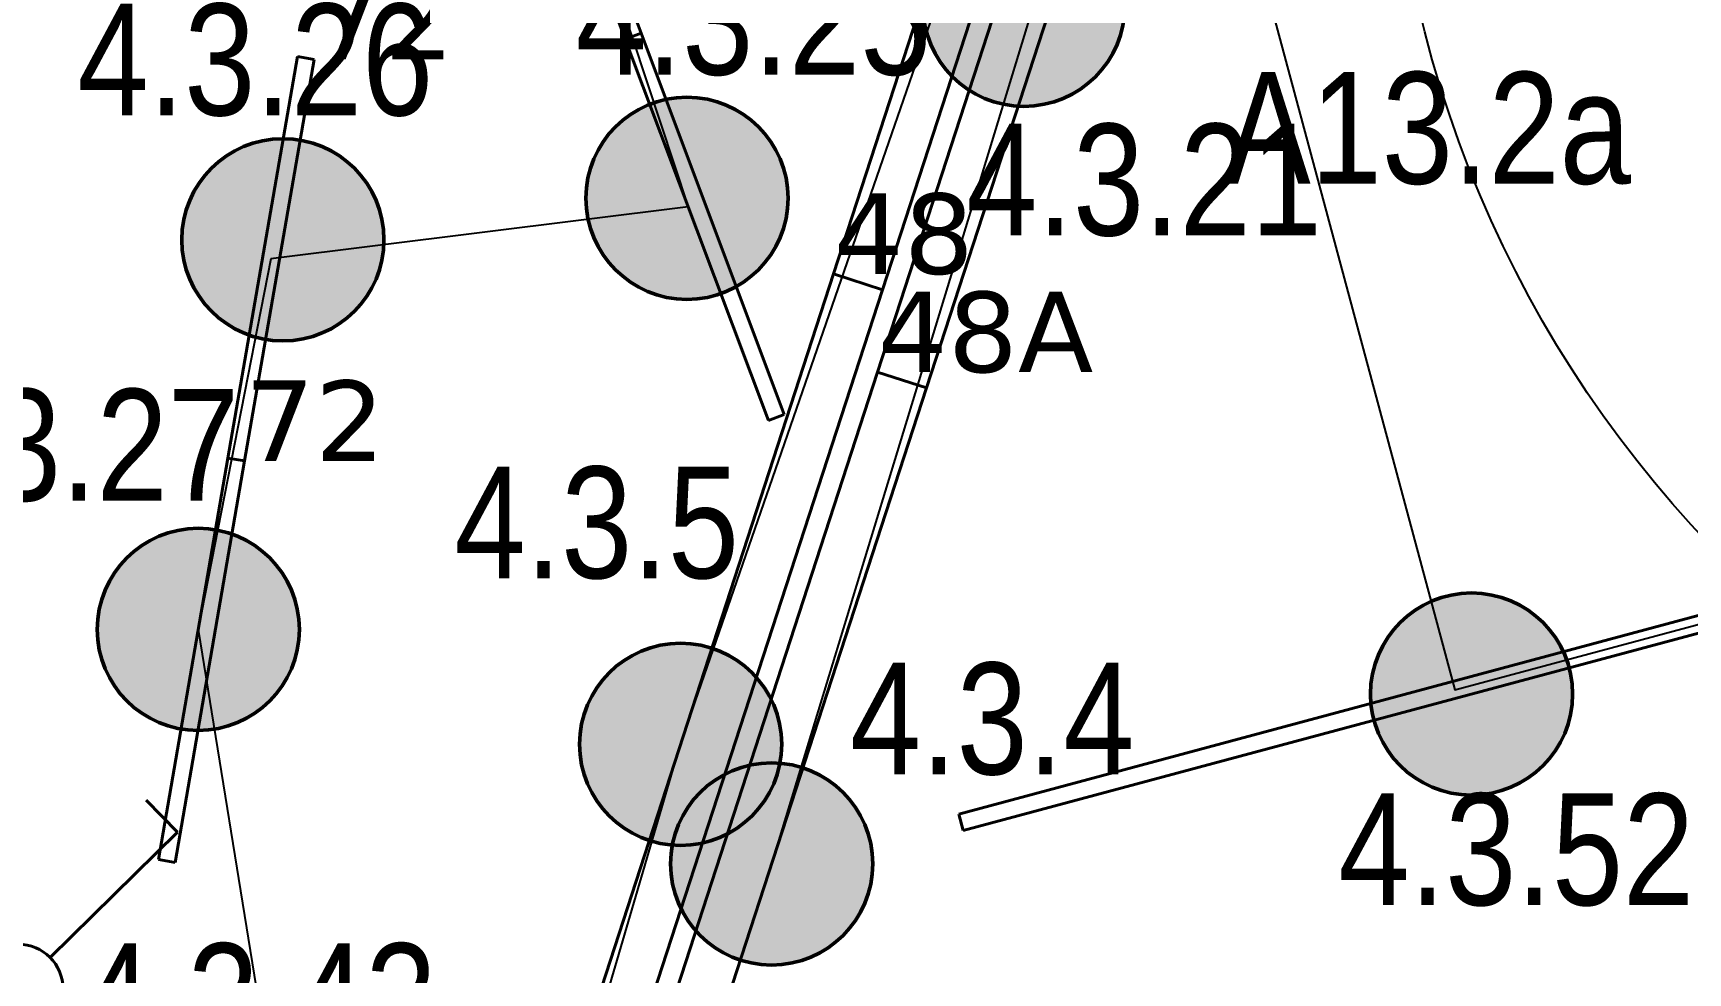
# Model space of a CAD drawing. Header units: millimetres. Extents: x -243740 to 150609, y -473655 to -165121.
# Drawn here: x -112734 to -109030, y -393123 to -391019 of the extents above; entities that cross this region are included whole.
import ezdxf
from ezdxf.enums import TextEntityAlignment as Align

# ---------------------------------------------------------------- set-up
doc = ezdxf.new("R2010")
doc.units = ezdxf.units.MM
doc.layers.add('_Гр.ЩД-1А.5.9.I2.7', color=6, linetype='Continuous')
for name, color, linetype, lineweight in [('_освещение_dali', 3, 'Continuous', 50), ('DLX_FL2_LUM 1', 5, 'Continuous', 40), ('DLX_FL2_LUM 18', 5, 'Continuous', 40), ('DLX_FL2_LUM 24', 5, 'Continuous', 40), ('Аварийное_овещение', 1, 'Continuous', 30), ('ЭТО быт', 5, 'Continuous', 40)]:
    doc.layers.add(name, color=color, linetype=linetype, lineweight=lineweight)
doc.layers.add('DLX_FL2_LUM 19', color=7, linetype='Continuous', lineweight=40, true_color=0xf92306)
doc.styles.add('Arial Narrow_6', font='ARIALN.TTF', dxfattribs={"height": 193.245432})
doc.styles.get("Standard").update_dxf_attribs({"font": 'ARIALN.TTF'})
doc.styles.add('TableTextStyle', font='')
doc.styles.get('TableTextStyle').set_extended_font_data('VERDANA.TTF')
doc.linetypes.add('Truba', pattern='A,3e-05,[4,MSH_7,S=1,R=0,X=0,Y=0],-3.022072', length=3.022102)

# ---------------------------------------------------------------- blocks, each defined once
blk = doc.blocks.new('Vkl-02')
for p, q in [((0.5, 0.866), (2.5, 4.33)), ((2.5, 4.33), (3.366, 3.83))]:
    blk.add_line(p, q)
blk.add_circle((0, 0), 1)
blk = doc.blocks.new('A$Caabd1818')
at = {"layer": 'DLX_FL2_LUM 1'}
for points in [[(-115378.4, 6489.2, 0), (-115698.7, 7343.1, 0)], [(-115698.7, 7343.1, 0), (-115378.4, 6489.2, 0)], [(-115698.7, 7343.1, 0), (-115378.4, 6489.2, 0)], [(-115378.4, 6489.2, 0), (-115698.7, 7343.1, 0)], [(-115663.2, 7356.5, 0), (-115342.8, 6502.6, 0)], [(-115342.8, 6502.6, 0), (-115663.2, 7356.5, 0)], [(-115342.8, 6502.6, 0), (-115663.2, 7356.5, 0)], [(-115663.2, 7356.5, 0), (-115342.8, 6502.6, 0)], [(-115342.8, 6502.6, 0), (-115378.4, 6489.2, 0)], [(-115378.4, 6489.2, 0), (-115342.8, 6502.6, 0)], [(-115378.4, 6489.2, 0), (-115342.8, 6502.6, 0)], [(-115342.8, 6502.6, 0), (-115378.4, 6489.2, 0)], [(-115378.4, 6489.2, 0), (-115342.8, 6502.6, 0)], [(-115342.8, 6502.6, 0), (-115378.4, 6489.2, 0)], [(-115342.8, 6502.6, 0), (-115378.4, 6489.2, 0)], [(-115378.4, 6489.2, 0), (-115342.8, 6502.6, 0)], [(-115378.4, 6489.2, 0), (-115378.4, 6489.2, 0)], [(-115378.4, 6489.2, 0), (-115378.4, 6489.2, 0)], [(-115058, 5635.4, 0), (-115378.4, 6489.2, 0)], [(-115378.4, 6489.2, 0), (-115378.4, 6489.2, 0)], [(-115378.4, 6489.2, 0), (-115058, 5635.4, 0)], [(-115378.4, 6489.2, 0), (-115378.4, 6489.2, 0)], [(-115378.4, 6489.2, 0), (-115058, 5635.4, 0)], [(-115058, 5635.4, 0), (-115378.4, 6489.2, 0)], [(-115342.8, 6502.6, 0), (-115342.8, 6502.6, 0)], [(-115342.8, 6502.6, 0), (-115342.8, 6502.6, 0)], [(-115342.8, 6502.6, 0), (-115342.8, 6502.6, 0)], [(-115342.8, 6502.6, 0), (-115022.4, 5648.7, 0)], [(-115022.4, 5648.7, 0), (-115342.8, 6502.6, 0)], [(-115342.8, 6502.6, 0), (-115342.8, 6502.6, 0)], [(-115022.4, 5648.7, 0), (-115342.8, 6502.6, 0)], [(-115342.8, 6502.6, 0), (-115022.4, 5648.7, 0)], [(-116267.9, 5551.5, 0), (-116112.4, 6450.1, 0)], [(-116112.4, 6450.1, 0), (-116267.9, 5551.5, 0)], [(-116112.4, 6450.1, 0), (-116267.9, 5551.5, 0)], [(-116267.9, 5551.5, 0), (-116112.4, 6450.1, 0)], [(-116112.4, 6450.1, 0), (-116112.4, 6450.1, 0)], [(-116112.4, 6450.1, 0), (-116075, 6443.6, 0)], [(-116075, 6443.6, 0), (-116112.4, 6450.1, 0)], [(-116112.4, 6450.1, 0), (-116112.4, 6450.1, 0)], [(-116075, 6443.6, 0), (-116112.4, 6450.1, 0)], [(-116112.4, 6450.1, 0), (-116075, 6443.6, 0)], [(-116075, 6443.6, 0), (-116230.4, 5545, 0)], [(-116230.4, 5545, 0), (-116075, 6443.6, 0)], [(-116230.4, 5545, 0), (-116075, 6443.6, 0)], [(-116075, 6443.6, 0), (-116230.4, 5545, 0)], [(-116075, 6443.6, 0), (-116075, 6443.6, 0)], [(-116075, 6443.6, 0), (-116075, 6443.6, 0)], [(-115022.4, 5648.7, 0), (-115058, 5635.4, 0)], [(-115058, 5635.4, 0), (-115022.4, 5648.7, 0)], [(-115058, 5635.4, 0), (-115022.4, 5648.7, 0)], [(-115022.4, 5648.7, 0), (-115058, 5635.4, 0)], [(-115058, 5635.4, 0), (-115058, 5635.4, 0)], [(-115058, 5635.4, 0), (-115058, 5635.4, 0)], [(-115022.4, 5648.7, 0), (-115022.4, 5648.7, 0)], [(-115022.4, 5648.7, 0), (-115022.4, 5648.7, 0)], [(-116423.3, 4652.8, 0), (-116267.9, 5551.4, 0)], [(-116267.9, 5551.4, 0), (-116423.3, 4652.8, 0)], [(-116267.9, 5551.4, 0), (-116423.3, 4652.8, 0)], [(-116423.3, 4652.8, 0), (-116267.9, 5551.4, 0)], [(-116230.4, 5545, 0), (-116385.9, 4646.3, 0)], [(-116385.9, 4646.3, 0), (-116230.4, 5545, 0)], [(-116385.9, 4646.3, 0), (-116230.4, 5545, 0)], [(-116230.4, 5545, 0), (-116385.9, 4646.3, 0)], [(-116267.9, 5551.5, 0), (-116267.9, 5551.5, 0)], [(-116230.4, 5545, 0), (-116267.9, 5551.5, 0)], [(-116267.9, 5551.5, 0), (-116267.9, 5551.5, 0)], [(-116267.9, 5551.5, 0), (-116230.4, 5545, 0)], [(-116267.9, 5551.5, 0), (-116230.4, 5545, 0)], [(-116230.4, 5545, 0), (-116267.9, 5551.5, 0)], [(-116267.9, 5551.4, 0), (-116267.9, 5551.4, 0)], [(-116267.9, 5551.4, 0), (-116230.4, 5545, 0)], [(-116230.4, 5545, 0), (-116267.9, 5551.4, 0)], [(-116267.9, 5551.4, 0), (-116267.9, 5551.4, 0)], [(-116230.4, 5545, 0), (-116267.9, 5551.4, 0)], [(-116267.9, 5551.4, 0), (-116230.4, 5545, 0)], [(-116230.4, 5545, 0), (-116230.4, 5545, 0)], [(-116230.4, 5545, 0), (-116230.4, 5545, 0)], [(-116230.4, 5545, 0), (-116230.4, 5545, 0)], [(-116230.4, 5545, 0), (-116230.4, 5545, 0)], [(-116423.3, 4652.8, 0), (-116423.3, 4652.8, 0)], [(-116385.9, 4646.3, 0), (-116423.3, 4652.8, 0)], [(-116423.3, 4652.8, 0), (-116423.3, 4652.8, 0)], [(-116423.3, 4652.8, 0), (-116385.9, 4646.3, 0)], [(-116423.3, 4652.8, 0), (-116385.9, 4646.3, 0)], [(-116385.9, 4646.3, 0), (-116423.3, 4652.8, 0)], [(-116385.9, 4646.3, 0), (-116385.9, 4646.3, 0)], [(-116385.9, 4646.3, 0), (-116385.9, 4646.3, 0)]]:
    blk.add_polyline3d(points, dxfattribs=at)
at = {"layer": 'DLX_FL2_LUM 18'}
for points in [[(-114911.9, 5963.7, 0), (-115517.7, 4101.7, 0)], [(-115517.7, 4101.7, 0), (-114911.9, 5963.7, 0)], [(-114911.9, 5963.7, 0), (-115517.7, 4101.7, 0)], [(-115517.7, 4101.7, 0), (-114911.9, 5963.7, 0)], [(-115408.3, 4066.2, 0), (-114802.6, 5928.1, 0)], [(-114802.6, 5928.1, 0), (-115408.3, 4066.2, 0)], [(-114802.6, 5928.1, 0), (-115408.3, 4066.2, 0)], [(-115408.3, 4066.2, 0), (-114802.6, 5928.1, 0)], [(-114802.6, 5928.1, 0), (-114911.9, 5963.7, 0)], [(-114911.9, 5963.7, 0), (-114802.6, 5928.1, 0)], [(-114911.9, 5963.7, 0), (-114911.9, 5963.7, 0)], [(-114911.9, 5963.7, 0), (-114802.6, 5928.1, 0)], [(-114802.6, 5928.1, 0), (-114911.9, 5963.7, 0)], [(-114911.9, 5963.7, 0), (-114911.9, 5963.7, 0)], [(-114802.6, 5928.1, 0), (-114802.6, 5928.1, 0)], [(-114802.6, 5928.1, 0), (-114802.6, 5928.1, 0)], [(-115419.2, 3882, 0), (-114813.5, 5743.9, 0)], [(-114813.5, 5743.9, 0), (-115419.2, 3882, 0)], [(-114813.5, 5743.9, 0), (-115419.2, 3882, 0)], [(-115419.2, 3882, 0), (-114813.5, 5743.9, 0)], [(-114813.5, 5743.9, 0), (-114704.1, 5708.3, 0)], [(-114704.1, 5708.3, 0), (-114813.5, 5743.9, 0)], [(-114704.1, 5708.3, 0), (-114813.5, 5743.9, 0)], [(-114813.5, 5743.9, 0), (-114813.5, 5743.9, 0)], [(-114813.5, 5743.9, 0), (-114704.1, 5708.3, 0)], [(-114813.5, 5743.9, 0), (-114813.5, 5743.9, 0)], [(-114704.1, 5708.3, 0), (-115309.9, 3846.4, 0)], [(-115309.9, 3846.4, 0), (-114704.1, 5708.3, 0)], [(-114704.1, 5708.3, 0), (-115309.9, 3846.4, 0)], [(-115309.9, 3846.4, 0), (-114704.1, 5708.3, 0)], [(-114704.1, 5708.3, 0), (-114704.1, 5708.3, 0)], [(-114704.1, 5708.3, 0), (-114704.1, 5708.3, 0)]]:
    blk.add_polyline3d(points, dxfattribs=at)
at = {"layer": 'DLX_FL2_LUM 19'}
for points in [[(-114306.2, 7825.6, 0), (-114912, 5963.7, 0)], [(-114912, 5963.7, 0), (-114306.2, 7825.6, 0)], [(-114306.2, 7825.6, 0), (-114912, 5963.7, 0)], [(-114912, 5963.7, 0), (-114306.2, 7825.6, 0)], [(-114802.6, 5928.1, 0), (-114196.8, 7790, 0)], [(-114196.8, 7790, 0), (-114802.6, 5928.1, 0)], [(-114196.8, 7790, 0), (-114802.6, 5928.1, 0)], [(-114802.6, 5928.1, 0), (-114196.8, 7790, 0)], [(-114813.5, 5743.9, 0), (-114207.7, 7605.8, 0)], [(-114207.7, 7605.8, 0), (-114813.5, 5743.9, 0)], [(-114207.7, 7605.8, 0), (-114813.5, 5743.9, 0)], [(-114813.5, 5743.9, 0), (-114207.7, 7605.8, 0)], [(-114098.3, 7570.2, 0), (-114704.1, 5708.3, 0)], [(-114704.1, 5708.3, 0), (-114098.3, 7570.2, 0)], [(-114098.3, 7570.2, 0), (-114704.1, 5708.3, 0)], [(-114704.1, 5708.3, 0), (-114098.3, 7570.2, 0)], [(-114912, 5963.7, 0), (-114802.6, 5928.1, 0)], [(-114912, 5963.7, 0), (-114912, 5963.7, 0)], [(-114912, 5963.7, 0), (-114802.6, 5928.1, 0)], [(-114802.6, 5928.1, 0), (-114912, 5963.7, 0)], [(-114802.6, 5928.1, 0), (-114912, 5963.7, 0)], [(-114912, 5963.7, 0), (-114912, 5963.7, 0)], [(-114802.6, 5928.1, 0), (-114802.6, 5928.1, 0)], [(-114802.6, 5928.1, 0), (-114802.6, 5928.1, 0)], [(-114704.1, 5708.3, 0), (-114813.5, 5743.9, 0)], [(-114704.1, 5708.3, 0), (-114813.5, 5743.9, 0)], [(-114813.5, 5743.9, 0), (-114813.5, 5743.9, 0)], [(-114813.5, 5743.9, 0), (-114704.1, 5708.3, 0)], [(-114813.5, 5743.9, 0), (-114704.1, 5708.3, 0)], [(-114813.5, 5743.9, 0), (-114813.5, 5743.9, 0)], [(-114704.1, 5708.3, 0), (-114704.1, 5708.3, 0)], [(-114704.1, 5708.3, 0), (-114704.1, 5708.3, 0)]]:
    blk.add_polyline3d(points, dxfattribs=at)
at = {"layer": 'DLX_FL2_LUM 24'}
for points in [[(-114631.5, 4754.3, 0), (-112587.9, 5303.2, 0)], [(-112587.9, 5303.2, 0), (-114631.5, 4754.3, 0)], [(-112587.9, 5303.2, 0), (-114631.5, 4754.3, 0)], [(-114631.5, 4754.3, 0), (-112587.9, 5303.2, 0)], [(-112578.1, 5266.5, 0), (-114621.6, 4717.6, 0)], [(-114621.6, 4717.6, 0), (-112578.1, 5266.5, 0)], [(-114621.6, 4717.6, 0), (-112578.1, 5266.5, 0)], [(-112578.1, 5266.5, 0), (-114621.6, 4717.6, 0)], [(-114621.6, 4717.6, 0), (-114631.5, 4754.3, 0)], [(-114631.5, 4754.3, 0), (-114631.5, 4754.3, 0)], [(-114631.5, 4754.3, 0), (-114621.6, 4717.6, 0)], [(-114631.5, 4754.3, 0), (-114631.5, 4754.3, 0)], [(-114631.5, 4754.3, 0), (-114621.6, 4717.6, 0)], [(-114621.6, 4717.6, 0), (-114631.5, 4754.3, 0)], [(-114621.6, 4717.6, 0), (-114621.6, 4717.6, 0)], [(-114621.6, 4717.6, 0), (-114621.6, 4717.6, 0)]]:
    blk.add_polyline3d(points, dxfattribs=at)
at = {"layer": 'ЭТО быт', "xscale": -100, "yscale": 99.99999999999999, "zscale": 10, "rotation": 284.5846962841915}
blk.add_blockref('Vkl-02', (-116737, 4363.3), dxfattribs=at)
at = {"layer": 'Аварийное_овещение', "lineweight": 40, "style": 'Arial Narrow_6'}
blk.add_text('А13.2а', height=250, dxfattribs=at).set_placement((-114035, 6165.5))
blk = doc.blocks.new('A$Cab2378fa')
at = {"lineweight": 25, "true_color": 0xfff5f5}
h = blk.add_hatch(color=7, dxfattribs=at)
h.dxf.hatch_style = 1
h.paths.add_polyline_path([(0, 0), (-141.6, -170.3, 0.174923), (3, -222.4, 0.197808), (162.3, -156.8)])
h.paths.add_polyline_path([(-163.2, 157.6), (0, 0), (147.8, 177.8, 0.175398), (3, 230.2, 0.209014)])
at = {"lineweight": 25}
h = blk.add_hatch(color=0, dxfattribs=at)
h.paths.add_polyline_path([(162.3, -156.8, 0.442338), (147.8, 177.8), (0, 0)])
h.paths.add_polyline_path([(-141.6, -170.3), (0, 0), (-163.2, 157.6, 0.430096)])
blk.add_circle((3, 3.9), 226.3)

msp = doc.modelspace()

# ---------------------------------------------------------------- linework, layer by layer
at = {"layer": '_Гр.ЩД-1А.5.9.I2.7', "ltscale": 100}
for points in [[(-149951.6, -383982.7), (-111227.9, -383982.7), (-111204.5, -388169.5), (-111346.5, -389390.7), (-111346.5, -389390.7), (-111567.5, -390501.2), (-111267.7, -391408.2), (-112201.7, -391524.2), (-112364.5, -392353.9), (-112170.3, -393556), (-112235.4, -394454.4), (-112456.7, -396213), (-112099.1, -395299.8), (-111839.2, -394500.9), (-111284.8, -392611.1), (-110281.8, -389714), (-109676.1, -387852), (-109577.6, -388071.8), (-110183.4, -389933.8), (-111084.1, -392888.3), (-111687.7, -394743.5), (-112164.5, -396023.3), (-110981.9, -397050.4)], [(-109029.8, -388328.7), (-109656.4, -389144.9), (-109811.9, -390043.5), (-109967.6, -390942.2), (-109552, -392489.1), (-108613.3, -392236.9), (-108141.2, -392118.7), (-107894.3, -393681.5), (-106674.1, -396420.6), (-106982.3, -394888.9), (-107438.8, -392619.8), (-107758.9, -391028.6), (-108137.6, -389146.6), (-107599.2, -388096.1)]]:
    msp.add_lwpolyline(points, dxfattribs=at)
at = {"layer": 'Defpoints', "color": 3, "ltscale": 100}
msp.add_circle((-107090, -390364.1), 2611.1, dxfattribs=at)

# ---------------------------------------------------------------- block references
at = {"layer": '_освещение_dali', "color": 1, "ltscale": 100}
msp.add_blockref('A$Cab2378fa', (-110519.2, -390960.7), dxfattribs=at)
at = {"layer": '_освещение_dali', "color": 5, "ltscale": 100}
for p in [(-111273.5, -391392.8), (-112178.1, -391485.7), (-112367.5, -392357.8), (-109517.2, -392502.5), (-111287.8, -392615), (-111084, -392882.7)]:
    msp.add_blockref('A$Cab2378fa', p, dxfattribs=at)
at = {"layer": 'Defpoints', "linetype": 'Truba', "ltscale": 100}
msp.add_blockref('A$Caabd1818', (3969.7, -397521.8), dxfattribs=at)

# ---------------------------------------------------------------- texts
at = {"layer": '_Гр.ЩД-1А.5.9.I2.7', "ltscale": 100}
for s, p in [('4.3.25', (-111121.8, -391187.4)), ('4.3.26', (-112236.7, -391278.2)), ('4.3.21', (-110247.1, -391547.1)), ('4.3.27', (-112671.5, -392140.7)), ('4.3.5', (-111472.5, -392314.3)), ('4.3.4', (-110587.2, -392753.3)), ('4.3.52', (-109413.9, -393046.1)), ('4.3.43', (-112228.5, -393381.6))]:
    msp.add_text(s, height=250, dxfattribs=at).set_placement(p, align=Align.BOTTOM_CENTER)
at = {"layer": '_освещение_dali', "color": 133, "true_color": 0x5bd6ca, "style": 'TableTextStyle'}
for s, p in [('72', (-112105.3, -391078.1)), ('48', (-110942.3, -391558)), ('48А', (-110843.8, -391777.9)), ('72', (-112260.8, -391976.7))]:
    msp.add_text(s, height=180, dxfattribs=at).set_placement(p)

doc.saveas('drawing.dxf')
